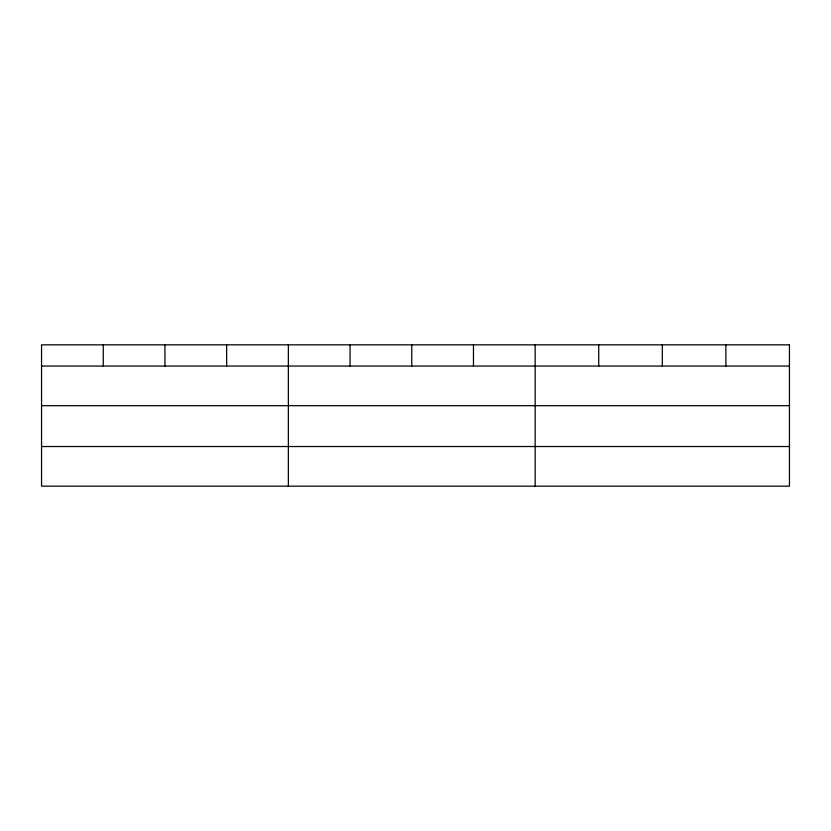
<?xml version="1.0" encoding="UTF-8"?>
<svg xmlns="http://www.w3.org/2000/svg" width="831" height="831" viewBox="0 0 831 831"><rect width="100%" height="100%" fill="white"/><g stroke="black" fill="none" stroke-linecap="round" stroke-linejoin="round"><path stroke-width="1.25" d="M41.55 366.045L789.45 366.045M41.55 405.684L789.45 405.684M41.55 446.527L789.45 446.527M725.879 344.834L725.879 366.045M662.307 344.834L662.307 366.045M598.736 344.834L598.736 366.045M535.164 344.834L535.164 486.166M473.462 344.834L473.462 366.045M411.76 344.834L411.76 366.045M350.059 344.834L350.059 366.045M288.357 344.834L288.357 486.166M226.655 344.834L226.655 366.045M164.954 344.834L164.954 366.045M103.252 344.834L103.252 366.045M789.45 344.834L41.55 344.834L41.55 486.166L789.45 486.166L789.45 344.834"/></g></svg>
